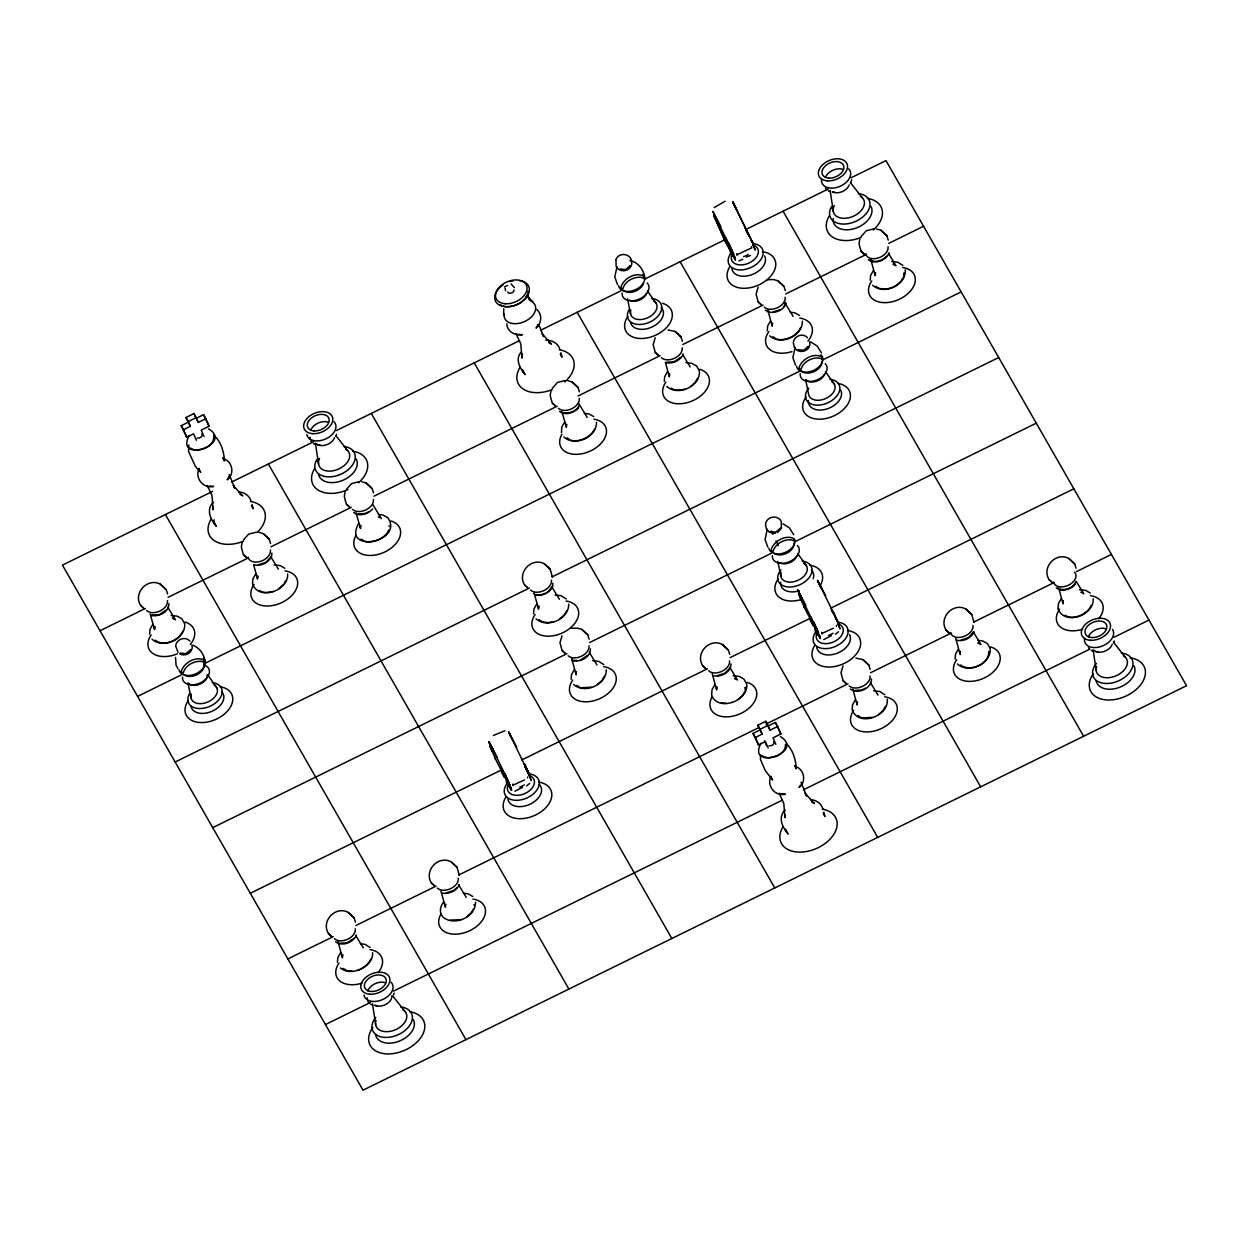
<?xml version="1.0" encoding="UTF-8"?>
<svg xmlns="http://www.w3.org/2000/svg" width="1249" height="1249" viewBox="0 0 1249 1249"><rect width="100%" height="100%" fill="white"/><g stroke="black" fill="none" stroke-linecap="round" stroke-linejoin="round"><path stroke-width="1.5" d="M503.644 315.248L503.737 308.753M188.849 444.925L188.568 451.513L195.437 466.502L200.73 472.309L199.044 469.14L199.372 470.764M760.625 754.818L760.391 759.267L765.231 770.477L772.538 780.063L770.852 776.894L771.179 778.517M149.583 634.195L149.989 629.402L152.862 624.328M168.927 603.579C169.161 612.197 158.404 617.334 150.895 615.382M175.516 657.396L176.062 665.171L177.904 668.637M184.711 624.578C185.164 639.535 162.979 649.277 152.05 639.223M213.704 436.604C214.344 447.376 197.201 453.309 190.504 448.032M213.376 506.938L213.126 509.857L211.987 495.572L207.256 485.393M214.094 519.849L213.766 523.643L213.704 521.426L216.327 526.329C210.706 519.506 205.726 509.998 213.267 502.192M252.517 583.626L252.923 578.833L255.811 573.775M271.611 556.164L271.876 553.026M287.66 574.009C288.722 590.512 259.433 601.144 252.673 584.329M337.417 962.37L337.823 957.561L340.712 952.503M372.561 952.737C373.295 961.511 365.176 967.772 357.729 970.442M475.51 902.184C475.869 916.938 454.714 926.399 443.364 917.453M522.332 353.795L521.957 358.182L520.802 343.912L516.087 333.717M500.178 304.694A16.549 10.851 -23.4 0 0 520.583 302.773L525.329 298.589L527.843 294.155L528.093 291.267M533.542 613.774L533.947 608.981L536.836 603.907M552.636 586.312L552.901 583.174M568.685 604.157C569.122 619.129 546.953 628.872 536.008 618.801M571.121 679.409L571.527 674.616L574.399 669.542M596.491 422.318C596.928 437.291 574.759 447.033 563.814 436.978M590.465 648.809C590.699 657.427 579.942 662.548 572.432 660.596M606.249 669.792C606.702 684.764 584.516 694.506 573.588 684.436M664.296 381.382L664.702 376.589L667.575 371.515M699.44 371.765C699.877 386.737 677.707 396.479 666.763 386.409M711.633 694.491L712.039 689.682L714.912 684.624M730.977 663.875C731.211 672.446 720.626 677.489 713.148 675.756M767.245 330.829L767.651 326.02L770.524 320.962M745.044 689.963L745.278 687.184L745.466 688.012M746.761 684.858C747.511 693.632 739.377 699.893 731.945 702.562M802.373 321.196C802.826 336.168 780.641 345.911 769.712 335.856M785.512 744.357C786.167 755.13 769.009 761.063 762.312 755.786M785.184 814.691L784.934 817.611L783.794 803.326L779.079 793.146M870.178 280.26L870.584 275.467L873.473 270.393M852.146 709.557L852.552 704.764L855.424 699.69M903.605 275.732L903.839 272.969L904.011 273.781M871.49 678.941C871.661 688.558 857.798 694.725 850.35 688.995M955.079 659.004L955.485 654.195L958.373 649.137M990.223 649.371C990.66 664.343 968.49 674.085 957.546 664.031M1058.028 608.435L1058.434 603.642L1061.307 598.568M1093.172 598.817C1094.233 615.304 1064.944 625.952 1058.184 609.122M270.268 557.678L265.912 562.284L258.324 564.798M729.369 668.527L725.013 673.133L717.426 675.647M242.15 542.503L241.369 546.921L242.181 550.481L243.508 554.743L246.365 557.429M345.083 491.934L344.318 496.368L345.114 499.912L346.441 504.174L349.314 506.875M550.981 390.812L550.2 395.246L551.012 398.79L552.339 403.052L555.196 405.753M859.812 239.137L859.031 243.555L859.843 247.115L861.17 251.377L864.027 254.062M537.788 326.067L538.1 324.49L536.04 328.112C541.801 323.6 542.456 314.358 536.758 309.455M228.957 477.743L229.285 476.181L227.224 479.803C234.906 474.136 232.533 461.381 223.509 458.648M393.685 994.907L394.091 993.064M851.709 179.7L850.491 183.4M190.254 651.135L190.582 649.714L185.96 653.695L180.559 653.024M629.824 267.052L630.152 265.631L625.53 269.628L620.129 268.957M807.916 347.768L808.244 346.348L803.622 350.329L798.22 349.658M780.11 529.592L780.438 528.171L775.816 532.168L770.414 531.481L771.835 532.324L771.242 531.215L772.834 534.4M154.251 628.388L154.876 626.53L154.611 629.621L150.145 613.93M257.2 577.834L257.825 575.961L257.559 579.052L253.609 564.72M360.134 527.265L360.774 525.407L360.508 528.499L356.027 512.793M342.101 956.562L342.726 954.704L342.46 957.796L338.026 941.652M566.031 426.143L566.656 424.285L566.39 427.377L561.925 411.67M538.225 607.982L538.85 606.108L538.584 609.2L534.15 593.072M445.034 905.993L445.674 904.135L445.409 907.227L440.959 891.099M668.964 375.59L669.605 373.716L669.339 376.808L665.389 362.475M575.789 673.601L576.413 671.743L576.148 674.835L571.714 658.707M771.913 325.021L772.538 323.163L772.272 326.254L767.838 310.127M716.302 688.683L716.926 686.825L716.661 689.916L712.227 673.773M874.862 274.468L875.487 272.594L875.221 275.686L870.787 259.558M856.814 703.749L857.439 701.891L857.173 704.982L853.239 690.65M959.763 653.196L960.387 651.338L960.122 654.429L955.688 638.286M1062.696 602.627L1063.336 600.769L1063.071 603.86L1059.121 589.528M199.231 468.406C194.266 477.774 203.259 489.046 213.595 486.454L209.223 485.97M771.039 776.16C766.074 785.527 775.067 796.8 785.418 794.208L781.047 793.724M786.324 303.351C783.591 309.971 775.645 313.593 768.76 312.094M182.869 631.057C179.169 640.066 163.744 647.201 155.173 640.222L155.641 640.909M370.719 959.232C366.488 968.912 350.142 976.031 340.415 968.006M285.818 580.488L284.288 583.127M388.767 529.935C385.707 537.944 373.451 543.612 365.192 541.426M594.649 428.813C591.604 436.822 579.333 442.489 571.074 440.304M566.843 610.636L564.486 614.711L559.895 618.786M473.668 908.663L471.31 912.738L466.704 916.813M697.598 378.244L695.24 382.319L690.635 386.394M604.407 676.271L602.065 680.346L597.459 684.421M800.531 327.691C797.486 335.7 785.215 341.367 776.972 339.182M903.48 277.122C899.764 286.146 884.354 293.281 875.783 286.286L876.252 286.973M744.919 691.353L742.577 695.412L737.972 699.487M885.432 706.419L883.09 710.494L878.484 714.569M1091.329 605.297C1087.926 613.79 1073.359 620.956 1065.007 615.242M335.762 436.213L336.59 434.34M1113.468 642.845L1114.295 640.971M617.022 266.708L614.789 276.935L617.474 284.553M795.113 347.409L792.865 357.636L795.566 365.254M767.308 529.233L765.059 539.474L767.76 547.093M655.225 337.745L653.149 344.677L655.272 352.499L658.145 355.184M562.034 635.772L559.974 642.704L562.097 650.526L564.954 653.211M758.159 287.176L756.098 294.124L758.221 301.93L761.078 304.631M843.059 665.92L840.999 672.852L843.122 680.658L845.979 683.359M189.145 435.464C174.501 464.003 234.266 444.316 208.552 428.813M271.533 556.383C268.676 562.846 260.854 566.39 254.031 564.907M525.329 298.589L527.843 294.155M521.27 351.953C514.557 359.525 520.24 368.205 525.158 374.653L522.535 369.751L522.597 371.952M579.161 405.457C577.381 410.905 568.732 413.95 564.08 412.794M683.297 354.123C680.44 360.649 672.462 364.271 665.623 362.585M551.355 587.28C549.248 592.557 542.05 595.851 535.946 594.555M552.558 586.515C549.685 593.041 541.707 596.663 534.869 594.977M356.433 935.111C353.217 942.433 342.46 946.976 335.622 941.793M443.645 901.934C440.272 906.165 438.805 912.457 442.833 916.828M783.498 307.051L785.043 304.334M459.367 884.542C456.509 891.068 448.532 894.674 441.693 892.988M889.194 253.001C885.978 260.323 875.221 264.882 868.383 259.698M760.969 743.217C746.309 771.757 806.073 752.07 780.36 736.567M785.075 809.945C777.534 817.752 782.514 827.26 788.135 834.082L785.527 829.195L785.574 831.397M800.406 785.137L799.048 787.557C806.713 781.89 804.34 769.134 795.332 766.402M972.893 632.494L968.475 637.646L960.887 640.159M974.095 631.744C971.222 638.255 963.244 641.877 956.406 640.191M1075.826 581.94C1073.531 587.951 1063.196 592.073 1058.106 587.795M358.744 523.206C341.477 554.088 404.692 542.16 387.815 517.711L383.037 515.025L378.431 514.479M564.642 422.084L561.753 427.142L561.504 432.638M353.686 938.592L346.972 942.839L340.15 943.214M243.446 539.99L248.629 534.119L256.31 532.215M346.395 489.421L351.578 483.566L359.259 481.661M552.277 388.298L557.46 382.428L565.141 380.539M861.107 236.623L866.291 230.753L873.972 228.848M317.199 461.193L319.557 458.399M831.928 208.38L834.285 205.585M165.961 610.183L159.123 614.664L151.972 614.976M278.87 588.638L283.461 584.563M372.686 508.968C368.143 513.932 359.509 517.102 353.67 512.512M578.568 407.845C574.025 412.81 565.407 415.979 559.552 411.389M680.689 357.37L673.836 361.867L666.701 362.163M886.571 256.248C882.528 260.698 874.612 263.398 870.272 259.62M587.498 655.397L580.66 659.878M456.759 887.789L453.746 890.443L446.158 892.957M1075.248 584.329C1070.705 589.294 1062.072 592.463 1056.232 587.873M777.565 532.589L781.39 528.296L781.25 521.457C777.721 514.213 766.074 516.477 765.528 524.518L766.402 528.905L769.431 532.215L775.426 533.292M522.488 787.432L514.9 791.179M831.319 635.757L823.778 639.55M526.563 785.902L529.685 783.451M835.394 634.227L838.516 631.76M736.863 254.765L751.804 247.817L751.461 246.646M512.933 785.184L524.518 779.907M821.78 633.54L833.348 628.231M725.154 201.214L714.225 207.521M188.053 422.318L181.183 425.69L183.494 429.718L190.348 426.346L185.96 417.509L194.001 413.56L198.388 422.396L205.851 418.727L209.098 426.221L201.23 430.078L204.024 436.557M185.96 417.509L188.271 421.538L196.312 417.588M205.851 418.727L203.556 414.699L196.077 418.368L194.001 413.56M181.183 425.69L186.725 437.197L193.595 433.825L196.39 440.304M212.502 491.419L62.45 565.11L363.006 1090.19L1186.55 685.701L885.994 160.621L851.1 177.764M231.69 481.989L313.702 441.709M336.387 430.577L519.584 340.587M540.52 330.314L620.784 290.892M645.218 278.886L725.482 239.465M746.418 229.192L828.415 188.911M100.014 630.745L145.384 608.466M168.069 597.334L248.332 557.913M271.017 546.765L351.266 507.344M373.951 496.212L557.163 406.222M578.1 395.949L660.096 355.668M682.781 344.521L763.045 305.099M785.73 293.968L865.994 254.546M888.679 243.399L923.573 226.256M137.593 696.38L181.214 674.96M203.884 663.828L800.609 370.734M823.294 359.603L961.137 291.891M175.157 762.015L529.357 588.06M552.042 576.913L998.7 357.526M212.72 827.65L566.921 653.695M589.606 642.548L771.07 553.416M795.488 541.426L1036.28 423.161M250.3 893.285L501.552 769.884M522.488 759.595L707.434 668.761M730.119 657.614L810.382 618.193M831.319 607.92L1073.843 488.796M759.86 730.072L753.006 733.444L755.302 737.472L762.171 734.1L757.784 725.263L765.824 721.313L770.196 730.15L777.674 726.481L780.906 733.975L773.037 737.831L775.848 744.31M287.863 958.92L333.233 936.641M355.918 925.493L436.166 886.072M458.851 874.94L758.955 727.543M765.934 724.108L847.946 683.827M870.631 672.696L950.895 633.274M973.58 622.127L1053.828 582.705M1076.513 571.574L1111.407 554.431M757.784 725.263L760.079 729.291L768.119 725.341M765.824 721.313L767.901 726.122L775.364 722.453L777.674 726.481M753.006 733.444L758.549 744.95L765.403 741.594L768.197 748.057M325.427 1024.555L370.797 1002.276M393.482 991.128L782.577 800.031M803.513 789.743L1089.659 649.199M1114.092 637.209L1148.986 620.066M493.433 735.458L504.924 730.743M504.518 286.848L507.547 285.412M738.94 260.916L742.687 259.292M780.625 309.471L773.037 311.985M368.845 511.715L365.005 513.542L358.198 513.932M865.526 688.199L861.685 690.026L854.862 690.416M746.418 257.029L750.493 255.499M684.749 389.188C680.081 390.156 674.866 391.187 671.275 388.189M272.969 591.433C268.301 592.401 263.102 593.431 259.495 590.434M553.994 621.58L548.264 622.627L543.268 622.143L539.146 619.801L539.615 620.488M591.573 687.215L580.847 687.762M732.086 702.281C724.951 705.185 714.209 703.671 711.774 695.178M872.598 717.363L861.872 717.91M460.819 919.607L450.093 920.154M767.151 279.729L773.677 279.542L778.049 280.853L783.95 286.396L785.278 290.642M571.027 628.309L577.553 628.122L581.925 629.434L587.826 634.976L589.153 639.238M735.302 259.761L725.45 237.935L727.667 242.087M840.031 628.762L837.595 622.689L839.968 628.7M832.583 192.221L834.894 192.284M317.855 445.019L320.181 445.097M1095.56 651.65L1097.887 651.728M374.95 1005.586L377.276 1005.648M668.09 329.97L675.116 331.422L681.002 336.949L682.329 341.211M855.924 658.145L862.95 659.581L868.851 665.124L870.178 669.386M891.692 261.509L897.766 262.212L902.918 265.475M790.211 312.234L794.817 312.781L799.579 315.466M518.07 334.264L522.425 334.748C515.322 335.981 506.922 331.61 506.782 323.694M545.672 340.056C551.761 339.978 558.272 343.194 559.911 349.501M685.795 362.632L691.868 363.334L696.645 366.019L699.346 370.937M584.313 413.357L588.935 413.903L593.697 416.588M238.59 491.934C244.164 492.059 249.581 495.634 251.08 501.192M1079.526 589.684L1085.6 590.387L1090.377 593.072M978.045 640.409L982.666 640.94L987.428 643.625L990.129 648.543M555.056 595.024L561.129 595.726L566.281 598.989M274.031 564.876L280.104 565.578L284.866 568.264M873.644 690.806L879.718 691.509L884.87 694.772M733.132 675.74L739.205 676.427L743.967 679.128L746.683 684.03M592.619 660.659L598.693 661.361L603.845 664.624M171.082 615.445L177.155 616.147L181.917 618.833L184.633 623.751M573.51 660.19L576.913 660.565M726.34 703.343L721.36 702.844M810.398 799.688C815.972 799.813 821.389 803.388 822.888 808.946M463.332 893.207L467.938 893.753L472.715 896.439M360.383 943.776L365.005 944.306L370.157 947.585M352.14 971.222L347.144 970.723L343.022 968.397L343.491 969.083M833.707 612.385L838.36 623.438L838.001 622.221A18.392 12.068 -23.4 0 1 845.995 637.927A18.392 12.068 -23.4 0 1 821.217 648.215A18.392 12.068 -23.4 0 1 816.393 631.198M876.611 228.973L880.998 230.284L886.899 235.827L888.226 240.089M567.78 380.664L572.167 381.975L578.068 387.518L579.38 391.764M1076.06 568.264L1074.733 564.002L1068.847 558.459C1056.045 551.574 1041.401 567.14 1049.004 579.536L1051.877 582.237M973.923 622.377L971.8 614.555L965.899 609.028C953.096 602.127 938.452 617.709 946.071 630.105L948.928 632.79M361.898 481.786L366.285 483.098L372.171 488.64L373.498 492.887M552.386 577.147L550.263 569.341L544.361 563.799C531.559 556.913 516.914 572.495 524.533 584.891L527.39 587.576M729.666 654.304L728.339 650.042L722.437 644.515C709.635 637.615 694.99 653.196 702.609 665.592L705.466 668.293M258.949 532.339L263.336 533.666L269.238 539.193L270.549 543.456M167.616 594.009L166.289 589.762L160.387 584.22C147.585 577.335 132.94 592.9 140.559 605.297L143.416 607.998M459.195 875.174L457.072 867.368L451.186 861.826C438.383 854.941 423.739 870.522 431.342 882.902L434.215 885.603M355.45 922.184L354.123 917.921L348.237 912.394C335.435 905.494 320.79 921.075 328.409 933.471L331.266 936.172M629.933 260.401C637.849 262.259 643.719 269.3 644.656 277.325M828.29 190.941L830.32 191.784M1091.283 650.37L1093.312 651.213M313.577 443.738L315.607 444.582M370.672 1004.305L372.702 1005.148M511.075 283.945L514.447 287.629M179.575 653.742C184.665 656.912 191.721 653.383 192.268 647.388L191.878 645.124M894.612 264.819L892.973 264.07L896.048 265.803L888.398 253.219M1080.822 592.245L1082.461 592.994M979.513 643.563L977.873 642.798L980.949 644.531L973.299 631.947M736.051 679.05L734.428 678.285L737.488 680.018L729.838 667.434M378.26 516.867L379.899 517.632M174.001 618.755L172.378 618.005L175.438 619.723L167.788 607.155M765.45 310.267L768.557 312.016M810.788 341.976L817.236 346.067L821.499 352.936M775.598 338.401L772.834 336.855L773.303 337.542M548.608 342.491L551.512 344.131L542.128 333.78L543.643 336.606L538.756 324.521M782.982 523.799L789.43 527.89L793.693 534.775M569.7 439.523L566.952 437.977L567.421 438.664M860.499 717.145L857.735 715.583L858.204 716.27M363.818 540.645L361.055 539.1L361.523 539.787M811.6 801.936L814.504 803.575L805.09 793.224L806.604 796.05L801.046 782.233M239.777 494.182L242.681 495.822L233.282 485.471L234.781 488.297L229.238 474.479M579.474 686.997L576.71 685.436L577.179 686.123M193.127 645.343C199.746 648.059 204.165 654.382 205.086 661.408M509.373 783.732L509.717 784.856L505.064 773.802M786.605 743.92C793.084 750.196 795.832 759.938 796.3 768.775L794.614 765.606L795.551 766.933M213.688 435.245C221.089 441.334 223.93 451.779 224.477 461.022L222.79 457.852L223.743 459.179M492.371 748.838C481.411 728.011 500.568 763.014 489.702 744.919L495.463 759.142M532.777 301.415L528.108 297.184L529.826 300.431L527.968 295.513M886.899 235.827L880.998 230.284M861.17 251.377L864.449 254.453M758.221 301.93L761.5 305.006M1049.004 579.536L1052.298 582.612M655.272 352.499L658.566 355.575M946.071 630.105L949.349 633.181M552.339 403.052L555.618 406.128M843.122 680.658L846.4 683.734M702.609 665.592L705.888 668.668M524.533 584.891L527.812 587.967M562.097 650.526L565.375 653.586M372.171 488.64L366.285 483.098M346.441 504.174L349.736 507.25M243.508 554.743L246.787 557.819M140.559 605.297L143.838 608.372M431.342 882.902L434.636 885.978M328.409 933.471L331.688 936.547M778.049 280.853L780.656 283.32M781.093 283.695L783.95 286.396M1068.847 558.459L1071.455 560.926M1071.876 561.301L1074.733 564.002M807.525 337.745C803.076 332.468 793.786 335.887 793.334 342.679L794.208 347.081C797.736 354.31 809.383 352.046 809.93 344.021L809.539 341.758M675.116 331.422L677.723 333.873M678.145 334.248L681.002 336.949M965.899 609.028L968.506 611.479M968.927 611.869L971.8 614.555M572.167 381.975L574.774 384.442M575.196 384.817L578.068 387.518M862.95 659.581L865.557 662.048M865.994 662.423L868.851 665.124M722.437 644.515L725.044 646.966M725.482 647.357L728.339 650.042M544.361 563.799L546.968 566.265M547.39 566.64L550.263 569.341M581.925 629.434L584.532 631.9M584.969 632.275L587.826 634.976M263.336 533.666L265.943 536.118M266.365 536.508L269.238 539.193M160.387 584.22L162.995 586.687M163.432 587.061L166.289 589.762M451.186 861.826L453.793 864.292M454.214 864.667L457.072 867.368M189.864 641.112C185.414 635.835 176.125 639.254 175.672 646.045L178.076 652.337M348.237 912.394L350.844 914.861M351.266 915.236L354.123 917.921M872.645 285.287C883.761 295.56 906.68 285.194 905.228 269.815M850.507 182.744L862.263 197.685M1113.499 642.189L1125.255 657.13M735.255 259.698L725.419 241.525L714.256 216.686L725.123 240.916L735.458 259.808L732.96 253.844M335.794 435.558L347.55 450.499M392.889 996.124L404.645 1011.05M825.48 188.146L826.635 189.707M1088.457 647.591L1089.628 649.137M310.767 440.959L311.922 442.505M367.862 1001.511L369.017 1003.072M733.99 205.164L736.442 209.286L732.663 201.667L736.426 209.254M818.891 583.892C827.931 599.863 810.944 567.998 821.03 587.42M825.511 371.671L834.426 384.286M647.419 290.97L656.334 303.585M797.705 553.51L806.62 566.125M207.849 675.038L216.764 687.653M490.357 745.466L489.702 744.966L490.279 746.98M961.152 665.717L960.684 665.03C969.973 672.508 989.302 663.797 988.74 651.697L988.911 652.524M870.756 259.995L871.958 261.775M1058.59 588.17L1059.808 589.95M767.807 310.548L769.025 312.344M801.202 597.147L797.721 590.043L818.548 633.181L813.895 622.111M852.708 689.292L853.926 691.072M534.119 593.509L535.321 595.289M571.683 659.144L572.901 660.924M337.995 942.089L339.197 943.869M838.126 623.204L837.595 622.127L838.22 623.36M509.483 784.622L508.327 782.171L509.576 784.778M1076.248 581.394L1083.898 593.962M785.449 303.772L793.099 316.356M682.516 354.341L690.166 366.925M870.35 682.516L878 695.084M578.615 403.333L587.217 417.478M551.761 586.733L559.411 599.317M589.325 652.368L596.975 664.952M372.717 504.455L381.335 518.6M270.736 556.586L278.386 569.169M458.586 884.76L466.236 897.344M355.637 935.314L363.287 947.897M797.721 590.059L801.515 597.725L798.533 593.275L801.234 600.535M510.185 735.739L512.199 739.096M836.455 626.311L836.362 625.374M783.061 211.19L1083.601 736.254M680.112 261.744L980.668 786.823M577.163 312.312L877.719 837.376M780.906 733.975L775.364 722.453M767.901 726.122L770.196 730.15M474.23 362.866L774.77 887.945M371.281 413.435L671.837 938.499M268.332 463.988L568.888 989.067M209.098 426.221L203.556 414.699M196.858 419.711L198.388 422.396M165.399 514.557L465.939 1039.636M801.483 597.693L798.533 593.244L804.294 607.451M527.609 777.955L527.531 777.065M751.039 240.073L751.648 241.291M803.966 606.733L820.359 638.489L810.351 616.663L816.737 629.793L814.457 624.906M507.875 781.452L501.489 768.322L508.327 782.171L507.422 780.063M495.135 758.424L511.528 790.18L508.952 784.107M522.035 759.829L521.489 758.846L522.113 759.954M797.83 590.199L805.839 605.468M815.488 630.402L820.359 638.551L817.845 632.572M506.657 782.093L511.528 790.227L501.489 768.369L507.64 781.437M492.59 748.729L509.342 783.638M784.497 302.211L785.683 304.428L785.199 302.289M852.286 710.244C859.156 727.355 889.35 716.052 887.196 699.112M823.216 813.333L824.949 816.596L823.903 812.193M560.239 353.889L561.972 357.167L560.926 352.749M492.59 748.697L488.921 741.812L497.008 757.144M251.408 505.58L253.141 508.843L252.095 504.44M720.938 226.725L712.851 211.393L733.647 254.421L728.994 243.383M825.667 595.726L817.564 580.332L837.954 622.08M524.877 764.06L529.529 775.129L508.733 732.086L511.184 737.16M747.433 232.252L745.278 228.192L749.384 236.451M516.696 747.136L508.733 732.008L509.935 734.646M776.019 540.786L778.392 545.563M747.495 232.376L748.12 233.641M727.667 242.103L731.836 251.065L725.45 237.935L731.524 250.893M812.912 625.468L810.023 619.645M504.081 777.143L501.192 771.32M816.331 629.449L810.32 616.678L814.41 624.781M832.334 610.995L832.927 612.213M526.844 769.431L529.529 775.129L525.361 766.667L527.593 771.507L527.031 770.336M525.08 766.808L531.356 780.5L528.842 774.521M832.474 611.276L833.021 612.385M525.048 766.73L527.312 771.398M730.993 248.848L733.647 254.453L731.321 249.566M835.722 617.833L837.049 620.894M815.894 627.576L818.438 633.149L816.221 628.294M507.063 779.251L507.906 781.484M835.94 618.817L834.754 616.21M524.096 763.888L524.58 764.888M746.293 230.628L748.213 234.765M746.199 230.44L748.01 234.328M831.1 609.169L832.911 613.056M752.694 243.961L755.286 250.081L752.772 244.101M833.411 613.212L834.285 615.179M760.079 729.291L762.171 734.1M764.497 740.798L766.605 745.653M755.302 737.472L758.549 744.95M188.271 421.538L190.348 426.346M183.494 429.718L186.725 437.197M836.081 618.645L836.986 620.753M492.403 752.226L490.326 747.121M753.131 243.571L732.648 201.573L753.459 244.71L753.131 243.571A18.392 12.068 -23.4 0 1 761.094 259.183A18.392 12.068 -23.4 0 1 736.317 269.487A18.392 12.068 -23.4 0 1 731.492 252.454M736.707 253.656L737.144 255.061M821.608 632.384L822.045 633.789M512.777 784.075L513.214 785.48M505.564 290.767L505.049 288.222M474.011 904.495L474.198 905.322M389.11 525.767L389.298 526.594M805.589 379.524L808.649 394.465A13.942 9.149 -23.4 0 0 827.416 397.666A13.942 9.149 -23.4 0 0 831.647 381.538M777.784 561.363L780.844 576.289M627.513 298.823L630.558 313.749M187.928 682.891L190.988 697.832M1093.109 649.823L1096.279 670.885M830.117 190.379L833.286 211.456M315.404 443.192L318.573 464.253M372.499 1003.759L375.668 1024.82M367.175 997.873L367.253 999.746M310.08 437.322L310.158 439.18M825.464 177.53A11.491 7.541 -23.4 0 1 842.513 169.208M848.649 168.849A15.316 10.054 -23.4 0 1 839.031 186.71A15.316 10.054 -23.4 0 1 821.577 179.06M867.274 198.388A29.461 19.328 -23.4 0 1 873.27 229.988M861.076 237.451A29.461 19.328 -23.4 0 1 832.287 236.888A29.461 19.328 -23.4 0 1 829.398 215.702M870.959 206.35A20.421 13.396 -23.4 0 1 855.034 228.426A20.421 13.396 -23.4 0 1 833.083 218.544M858.297 193.595A21.202 13.911 -23.4 0 1 868.149 210.722A21.202 13.911 -23.4 0 1 841.28 223.946A21.202 13.911 -23.4 0 1 831.428 206.819M860.342 196.249A16.393 10.757 -23.4 0 1 852.599 216.577A16.393 10.757 -23.4 0 1 833.661 207.147M849.226 184.93A10.367 6.807 -23.4 0 1 842.045 191.706A10.367 6.807 -23.4 0 1 832.349 191.815M902.684 267.505A24.543 16.096 -23.4 0 1 912.504 288.3A24.543 16.096 -23.4 0 1 880.373 302.274A24.543 16.096 -23.4 0 1 871.771 280.947M888.055 246.678A11.787 7.728 -23.4 0 1 878.312 257.965A11.787 7.728 -23.4 0 1 865.76 253.797M1090.533 595.679A24.543 16.096 -23.4 0 1 1098.714 618.723M1082.711 629.199A24.543 16.096 -23.4 0 1 1060.198 626.842A24.543 16.096 -23.4 0 1 1059.62 609.122M1074.421 572.089A11.787 7.728 -23.4 0 1 1068.395 585.25A11.787 7.728 -23.4 0 1 1053.594 581.972M1088.441 636.974A11.491 7.541 -23.4 0 1 1105.49 628.653M1112.516 629.355A15.316 10.054 -23.4 0 1 1101.04 646.498A15.316 10.054 -23.4 0 1 1084.554 638.489M1130.251 657.817A29.461 19.328 -23.4 0 1 1141.961 682.906A29.461 19.328 -23.4 0 1 1103.164 699.487A29.461 19.328 -23.4 0 1 1093.437 673.554M1133.951 665.779A20.421 13.396 -23.4 0 1 1119.885 687.2A20.421 13.396 -23.4 0 1 1096.169 680.689M1121.29 653.04A21.202 13.911 -23.4 0 1 1130.532 671.135A21.202 13.911 -23.4 0 1 1101.961 683A21.202 13.911 -23.4 0 1 1096.403 663.375M1123.335 655.694A16.393 10.757 -23.4 0 1 1115.576 676.006A16.393 10.757 -23.4 0 1 1096.638 666.591M1112.219 644.359A10.367 6.807 -23.4 0 1 1104.022 651.51A10.367 6.807 -23.4 0 1 1094.124 650.354M762.608 251.72A25.542 16.752 -23.4 0 1 773.053 273.016A25.542 16.752 -23.4 0 1 740.204 288.035A25.542 16.752 -23.4 0 1 729.775 266.74M764.622 255.889A17.705 11.616 -23.4 0 1 752.429 274.468A17.705 11.616 -23.4 0 1 731.883 268.816M752.804 244.96A14.207 9.321 -23.4 0 1 756.129 257.513A14.207 9.321 -23.4 0 1 737.8 264.647A14.207 9.321 -23.4 0 1 732.96 252.673M748.198 254.484A12.443 8.165 -23.4 0 1 743.639 256.638M735.177 257.013A12.443 8.165 -23.4 0 1 730.665 248.988M752.366 241.806A12.443 8.165 -23.4 0 1 753.928 244.726M799.75 318.073A24.543 16.096 -23.4 0 1 807.931 341.102M791.913 351.594A24.543 16.096 -23.4 0 1 769.4 349.236A24.543 16.096 -23.4 0 1 768.838 331.5M785.106 297.246A11.787 7.728 -23.4 0 1 777.596 307.644A11.787 7.728 -23.4 0 1 764.279 307.145M990.582 646.888A24.543 16.096 -23.4 0 1 996.187 668.746A24.543 16.096 -23.4 0 1 964.275 680.799A24.543 16.096 -23.4 0 1 956.672 659.675M972.955 625.421A11.787 7.728 -23.4 0 1 963.213 636.693A11.787 7.728 -23.4 0 1 950.661 632.54M642.938 274.093A13.786 9.04 -23.4 0 1 635.882 289.487A13.786 9.04 -23.4 0 1 618.567 285.662M662.501 303.304A25.042 16.424 -23.4 0 1 668.215 325.614A25.042 16.424 -23.4 0 1 635.663 337.886A25.042 16.424 -23.4 0 1 627.919 316.356M661.158 307.504A17.361 11.382 -23.4 0 1 652.275 326.895A17.361 11.382 -23.4 0 1 630.48 322.086M651.822 298.573A18.032 11.819 -23.4 0 1 660.19 313.124A18.032 11.819 -23.4 0 1 637.349 324.365A18.032 11.819 -23.4 0 1 628.981 309.814M653.57 300.837A13.942 9.149 -23.4 0 1 646.966 318.105A13.942 9.149 -23.4 0 1 630.87 310.095M646.529 293.406A10.367 6.807 -23.4 0 1 639.347 300.197A10.367 6.807 -23.4 0 1 629.652 300.291M647.154 282.992A14.145 9.274 -23.4 0 1 638.661 299.338A14.145 9.274 -23.4 0 1 622.096 293M643.36 283.664A11.491 7.541 -23.4 0 1 634.289 291.579A11.491 7.541 -23.4 0 1 623.313 290.283M699.799 369.282A24.543 16.096 -23.4 0 1 705.404 391.14A24.543 16.096 -23.4 0 1 673.476 403.193A24.543 16.096 -23.4 0 1 665.889 382.069M682.173 347.8A11.787 7.728 -23.4 0 1 674.663 358.198A11.787 7.728 -23.4 0 1 661.346 357.698M884.651 696.801A24.543 16.096 -23.4 0 1 894.471 717.597A24.543 16.096 -23.4 0 1 862.325 731.555A24.543 16.096 -23.4 0 1 853.738 710.244M870.007 675.974A11.787 7.728 -23.4 0 1 862.497 686.372A11.787 7.728 -23.4 0 1 849.179 685.873M559.349 349.751A30.038 19.703 -23.4 0 1 564.813 381.882M552.37 389.501A30.038 19.703 -23.4 0 1 523.003 388.923A30.038 19.703 -23.4 0 1 520.068 367.3M530.794 301.056A16.549 10.851 -23.4 0 1 525.158 321.29A16.549 10.851 -23.4 0 1 504.237 313.905M519.319 280.572A18.189 11.944 -23.4 0 1 526.001 297.824A18.189 11.944 -23.4 0 1 499.147 304.912A18.189 11.944 -23.4 0 1 503.191 284.834M509.842 281.665A18.189 11.944 -23.4 0 1 513.214 280.838M513.995 289.893A3.31 2.17 -23.4 0 1 511.263 293.062A3.31 2.17 -23.4 0 1 507.734 291.891M593.853 419.196A24.543 16.096 -23.4 0 1 604.016 439.429A24.543 16.096 -23.4 0 1 572.854 454.152A24.543 16.096 -23.4 0 1 561.894 434.277M579.224 398.369A11.787 7.728 -23.4 0 1 571.714 408.766A11.787 7.728 -23.4 0 1 558.397 408.267M390.968 520.958A24.543 16.096 -23.4 0 1 396.979 542.285A24.543 16.096 -23.4 0 1 365.926 555.118A24.543 16.096 -23.4 0 1 356.012 535.399M373.342 499.491A11.787 7.728 -23.4 0 1 365.832 509.889A11.787 7.728 -23.4 0 1 352.515 509.389M285.022 570.871A24.543 16.096 -23.4 0 1 294.842 591.667A24.543 16.096 -23.4 0 1 262.712 605.64A24.543 16.096 -23.4 0 1 254.109 584.313M270.393 550.06A11.787 7.728 -23.4 0 1 260.651 561.332A11.787 7.728 -23.4 0 1 248.098 557.179M472.871 899.046A24.543 16.096 -23.4 0 1 483.035 919.28A24.543 16.096 -23.4 0 1 451.873 934.002A24.543 16.096 -23.4 0 1 440.913 914.143M458.242 878.219A11.787 7.728 -23.4 0 1 450.733 888.617A11.787 7.728 -23.4 0 1 437.415 888.117M185.071 622.08A24.543 16.096 -23.4 0 1 190.27 644.484M177.358 653.805A24.543 16.096 -23.4 0 1 152.659 653.336A24.543 16.096 -23.4 0 1 151.176 634.867M167.444 600.613A11.787 7.728 -23.4 0 1 159.934 611.011A11.787 7.728 -23.4 0 1 146.617 610.511M369.923 949.599A24.543 16.096 -23.4 0 1 378.104 972.643M362.101 983.119A24.543 16.096 -23.4 0 1 339.587 980.777A24.543 16.096 -23.4 0 1 339.01 963.041M355.294 928.788A11.787 7.728 -23.4 0 1 347.784 939.186A11.787 7.728 -23.4 0 1 334.467 938.67M367.83 990.894A11.491 7.541 -23.4 0 1 384.895 982.588M391.031 982.214A15.316 10.054 -23.4 0 1 383.193 999.325A15.316 10.054 -23.4 0 1 363.959 995.078M409.656 1011.752A29.461 19.328 -23.4 0 1 421.35 1036.826A29.461 19.328 -23.4 0 1 382.569 1053.407A29.461 19.328 -23.4 0 1 372.827 1027.49M413.341 1019.715A20.421 13.396 -23.4 0 1 399.274 1041.135A20.421 13.396 -23.4 0 1 375.559 1034.609M400.679 1006.959A21.202 13.911 -23.4 0 1 409.937 1025.07A21.202 13.911 -23.4 0 1 381.367 1036.935A21.202 13.911 -23.4 0 1 375.793 1017.311M402.724 1009.629A16.393 10.757 -23.4 0 1 394.965 1029.941A16.393 10.757 -23.4 0 1 376.027 1020.511M391.843 995.578A10.367 6.807 -23.4 0 1 386.175 1004.227A10.367 6.807 -23.4 0 1 374.731 1005.18M566.047 601.019A24.543 16.096 -23.4 0 1 575.867 621.815A24.543 16.096 -23.4 0 1 543.737 635.788A24.543 16.096 -23.4 0 1 535.134 614.461M551.418 580.192A11.787 7.728 -23.4 0 1 543.908 590.59A11.787 7.728 -23.4 0 1 530.591 590.09M603.626 666.654A24.543 16.096 -23.4 0 1 613.446 687.45A24.543 16.096 -23.4 0 1 581.3 701.423A24.543 16.096 -23.4 0 1 572.713 680.096M588.982 645.827A11.787 7.728 -23.4 0 1 581.472 656.225A11.787 7.728 -23.4 0 1 568.154 655.725M847.509 630.464A25.542 16.752 -23.4 0 1 857.938 651.744A25.542 16.752 -23.4 0 1 825.105 666.763A25.542 16.752 -23.4 0 1 814.676 645.468M849.523 634.633A17.705 11.616 -23.4 0 1 837.33 653.196A17.705 11.616 -23.4 0 1 816.784 647.544M837.704 623.688A14.207 9.321 -23.4 0 1 841.03 636.241A14.207 9.321 -23.4 0 1 822.701 643.376A14.207 9.321 -23.4 0 1 817.861 631.416M833.099 633.212A12.443 8.165 -23.4 0 1 828.54 635.366M820.078 635.741A12.443 8.165 -23.4 0 1 815.566 627.716M837.267 620.534A12.443 8.165 -23.4 0 1 838.828 623.47M794.942 539.865A13.786 9.04 -23.4 0 1 783.545 553.057A13.786 9.04 -23.4 0 1 768.838 548.202M809.727 565.188A25.042 16.424 -23.4 0 1 820.359 585.375M801.733 599.379A25.042 16.424 -23.4 0 1 778.783 596.975A25.042 16.424 -23.4 0 1 778.189 578.896M811.428 570.044A17.361 11.382 -23.4 0 1 813.224 578.677M799.266 590.746A17.361 11.382 -23.4 0 1 780.656 582.331M802.092 561.113A18.032 11.819 -23.4 0 1 809.961 576.492A18.032 11.819 -23.4 0 1 785.683 586.593A18.032 11.819 -23.4 0 1 780.953 569.903M803.841 563.377A13.942 9.149 -23.4 0 1 797.252 580.644A13.942 9.149 -23.4 0 1 781.156 572.635M796.8 555.946A10.367 6.807 -23.4 0 1 789.618 562.737A10.367 6.807 -23.4 0 1 779.922 562.831M797.44 545.532A14.145 9.274 -23.4 0 1 788.946 561.878A14.145 9.274 -23.4 0 1 772.366 555.54M793.896 543.174A11.491 7.541 -23.4 0 1 786.573 553.307A11.491 7.541 -23.4 0 1 773.584 552.823M250.518 501.427A30.038 19.703 -23.4 0 1 257.403 532.246M243.539 541.176A30.038 19.703 -23.4 0 1 214.172 540.598A30.038 19.703 -23.4 0 1 211.237 518.991M201.776 433.934A3.31 2.17 -23.4 0 1 201.183 436.916A3.31 2.17 -23.4 0 1 197.201 437.977M310.736 430.343A11.491 7.541 -23.4 0 1 327.8 422.021M333.936 421.647A15.316 10.054 -23.4 0 1 326.098 438.758A15.316 10.054 -23.4 0 1 306.864 434.511M352.561 451.186A29.461 19.328 -23.4 0 1 358.557 482.785M347.956 489.577A29.461 19.328 -23.4 0 1 318.089 490.03A29.461 19.328 -23.4 0 1 314.686 468.5M356.246 459.148A20.421 13.396 -23.4 0 1 342.179 480.568A20.421 13.396 -23.4 0 1 318.464 474.058M343.584 446.408A21.202 13.911 -23.4 0 1 353.42 463.52A21.202 13.911 -23.4 0 1 326.567 476.743A21.202 13.911 -23.4 0 1 316.715 459.632M345.63 449.062A16.393 10.757 -23.4 0 1 337.87 469.374A16.393 10.757 -23.4 0 1 318.932 459.96M334.513 437.728A10.367 6.807 -23.4 0 1 326.332 444.878A10.367 6.807 -23.4 0 1 316.419 443.723M747.121 682.376A24.543 16.096 -23.4 0 1 753.147 703.702A24.543 16.096 -23.4 0 1 722.094 716.536A24.543 16.096 -23.4 0 1 712.18 696.817M729.494 660.908A11.787 7.728 -23.4 0 1 721.984 671.306A11.787 7.728 -23.4 0 1 708.667 670.791M538.678 782.139A25.542 16.752 -23.4 0 1 549.107 803.435A25.542 16.752 -23.4 0 1 516.274 818.438A25.542 16.752 -23.4 0 1 505.845 797.159M539.24 784.372A17.705 11.616 -23.4 0 1 530.185 804.153A17.705 11.616 -23.4 0 1 507.953 799.235M529.139 773.912A18.392 12.068 -23.4 0 1 537.164 789.602A18.392 12.068 -23.4 0 1 512.387 799.891A18.392 12.068 -23.4 0 1 507.562 782.873M528.873 775.364A14.207 9.321 -23.4 0 1 532.199 787.932A14.207 9.321 -23.4 0 1 513.87 795.067A14.207 9.321 -23.4 0 1 509.03 783.092M524.268 784.887A12.443 8.165 -23.4 0 1 519.709 787.057M511.247 787.416A12.443 8.165 -23.4 0 1 506.735 779.407M528.436 772.225A12.443 8.165 -23.4 0 1 529.998 775.145M821.015 354.794A13.786 9.04 -23.4 0 1 813.958 370.204A13.786 9.04 -23.4 0 1 796.643 366.363M837.533 383.349A25.042 16.424 -23.4 0 1 847.54 404.567A25.042 16.424 -23.4 0 1 814.77 418.805A25.042 16.424 -23.4 0 1 805.995 397.057M840.671 390.125A17.361 11.382 -23.4 0 1 827.135 408.891A17.361 11.382 -23.4 0 1 808.462 400.492M829.898 379.29A18.032 11.819 -23.4 0 1 837.767 394.668A18.032 11.819 -23.4 0 1 813.489 404.754A18.032 11.819 -23.4 0 1 808.759 388.064M824.605 374.122A10.367 6.807 -23.4 0 1 816.424 381.273A10.367 6.807 -23.4 0 1 806.511 380.102M825.246 363.693A14.145 9.274 -23.4 0 1 816.752 380.039A14.145 9.274 -23.4 0 1 800.172 373.701M821.701 361.351A11.491 7.541 -23.4 0 1 814.379 371.484A11.491 7.541 -23.4 0 1 801.39 371M203.353 658.161A13.786 9.04 -23.4 0 1 196.296 673.57A13.786 9.04 -23.4 0 1 178.982 669.729M219.871 686.716A25.042 16.424 -23.4 0 1 229.878 707.933A25.042 16.424 -23.4 0 1 197.108 722.172A25.042 16.424 -23.4 0 1 188.334 700.424M221.573 691.587A17.361 11.382 -23.4 0 1 212.689 710.978A17.361 11.382 -23.4 0 1 190.894 706.153M212.236 682.657A18.032 11.819 -23.4 0 1 220.605 697.207A18.032 11.819 -23.4 0 1 197.779 708.448A18.032 11.819 -23.4 0 1 189.411 693.898M213.985 684.92A13.942 9.149 -23.4 0 1 207.396 702.172A13.942 9.149 -23.4 0 1 191.3 694.179M207.178 674.772A10.367 6.807 -23.4 0 1 200.574 683.906A10.367 6.807 -23.4 0 1 188.849 683.468M203.899 664.983A14.145 9.274 -23.4 0 1 201.682 682.173A14.145 9.274 -23.4 0 1 182.51 677.067M204.04 664.718A11.491 7.541 -23.4 0 1 196.718 674.85A11.491 7.541 -23.4 0 1 183.728 674.366M822.326 809.18A30.038 19.703 -23.4 0 1 833.739 834.488A30.038 19.703 -23.4 0 1 795.113 851.756A30.038 19.703 -23.4 0 1 783.045 826.744M773.584 741.687A3.31 2.17 -23.4 0 1 772.99 744.669A3.31 2.17 -23.4 0 1 769.025 745.731M204.399 660.346L204.087 662.673A15.769 6.916 -27.7 0 0 201.089 661.346C193.72 660.846 185.242 665.452 183.306 672.883L181.183 671.743C183.384 662.813 196.015 655.569 204.399 660.346M643.984 276.279L643.672 278.589A15.769 6.916 -27.7 0 0 640.675 277.278C633.305 276.763 624.828 281.384 622.876 288.8L620.769 287.676C622.97 278.73 635.6 271.486 643.984 276.279M794.255 538.803L793.942 541.129A15.769 6.916 -27.7 0 0 790.945 539.802C783.576 539.303 775.098 543.908 773.162 551.34L771.039 550.216C773.24 541.27 785.871 534.026 794.255 538.803M822.061 356.98L821.748 359.306A15.769 6.916 -27.7 0 0 818.751 357.979C811.382 357.464 802.904 362.085 800.968 369.517L798.845 368.377C801.046 359.447 813.677 352.202 822.061 356.98M615.976 259.527L616.116 266.365C619.645 273.609 631.291 271.345 631.838 263.305L630.979 258.918C628.028 252.891 618.224 253.016 615.976 259.527M714.178 214.89L714.209 216.561L713.632 214.5L716.598 218.997L714.178 214.89M730.852 248.551L731.836 251.033L730.884 248.613M526.735 769.228L527.734 771.741L526.75 769.243M752.085 242.025L751.133 239.824L752.085 242.025M816.721 629.73L816.003 628.028L816.737 629.761M815.987 627.982L816.019 628.075M827.291 180.84A15.316 10.054 -23.4 0 0 847.446 165.211A15.316 10.054 -23.4 0 0 824.106 163.463A15.316 10.054 -23.4 0 0 827.291 180.84M828.696 178.092A11.491 7.541 -23.4 0 0 843.809 166.367A11.491 7.541 -23.4 0 0 826.323 165.055A11.491 7.541 -23.4 0 0 828.696 178.092M1090.268 640.284A15.316 10.054 -23.4 0 0 1110.423 624.656A15.316 10.054 -23.4 0 0 1087.083 622.908A15.316 10.054 -23.4 0 0 1090.268 640.284M1091.673 637.536A11.491 7.541 -23.4 0 0 1106.801 625.811A11.491 7.541 -23.4 0 0 1089.3 624.5A11.491 7.541 -23.4 0 0 1091.673 637.536M505.158 303.741A16.549 10.851 -23.4 0 0 526.937 286.864A16.549 10.851 -23.4 0 0 501.739 284.975A16.549 10.851 -23.4 0 0 505.158 303.741M369.657 994.204A15.316 10.054 -23.4 0 0 389.813 978.576A15.316 10.054 -23.4 0 0 366.488 976.843A15.316 10.054 -23.4 0 0 369.657 994.204M371.078 991.456A11.491 7.541 -23.4 0 0 386.191 979.731A11.491 7.541 -23.4 0 0 368.689 978.435A11.491 7.541 -23.4 0 0 371.078 991.456M312.562 433.653A15.316 10.054 -23.4 0 0 332.718 418.025A15.316 10.054 -23.4 0 0 309.393 416.276A15.316 10.054 -23.4 0 0 312.562 433.653M313.983 430.905A11.491 7.541 -23.4 0 0 329.096 419.18A11.491 7.541 -23.4 0 0 311.594 417.869A11.491 7.541 -23.4 0 0 313.983 430.905"/></g></svg>
